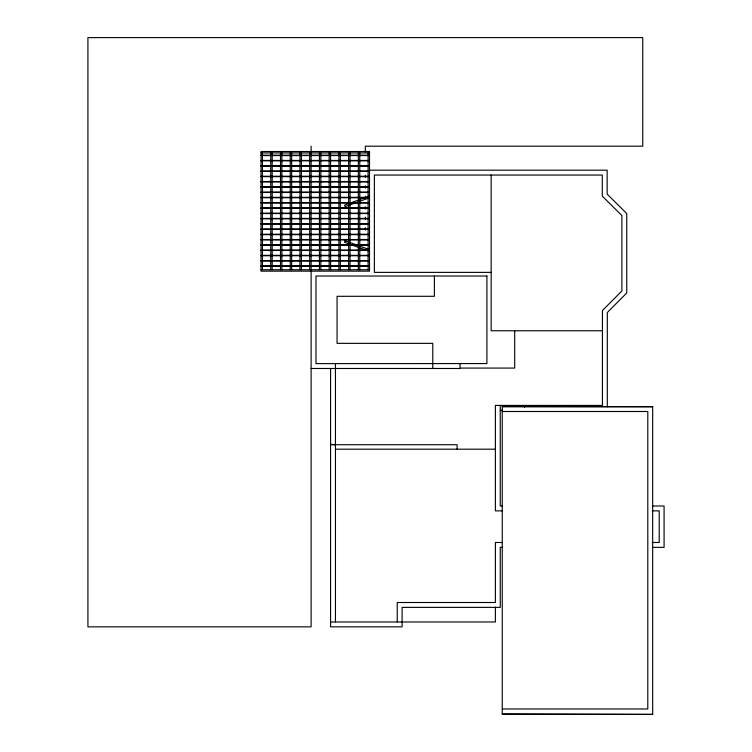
<?xml version="1.0" encoding="UTF-8"?>
<svg xmlns="http://www.w3.org/2000/svg" width="752" height="752" viewBox="0 0 752 752"><rect width="100%" height="100%" fill="white"/><g stroke="black" fill="none" stroke-linecap="round" stroke-linejoin="round"><path stroke-width="1.13" d="M261.029 152.938L369.514 152.938M261.029 155.175L369.514 155.175M261.029 155.57L369.514 155.57M261.029 160.439L369.514 160.439M261.029 160.843L369.514 160.843M261.029 165.713L369.514 165.713M261.029 166.107L369.514 166.107M369.514 170.178L607.155 170.178L607.155 194.101L626.745 213.512L626.745 292.979L607.306 312.531L607.306 406.813M261.029 170.986L369.514 170.986M261.029 171.381L369.514 171.381M261.029 176.259L369.514 176.259M261.029 176.654L369.514 176.654M261.029 181.533L369.514 181.533M261.029 181.928L369.514 181.928M261.029 186.806L369.514 186.806M261.029 187.201L369.514 187.201M261.029 192.08L369.514 192.08M261.029 192.474L369.514 192.474M261.029 197.344L368.348 197.344M261.029 197.748L366.008 197.748M261.029 202.617L369.514 202.617M261.029 203.012L352.011 203.012M354.352 203.012L369.514 203.012M261.029 207.89L369.514 207.89M261.029 208.285L369.514 208.285M261.029 213.164L369.514 213.164M261.029 213.559L369.514 213.559M261.029 218.437L369.514 218.437M261.029 218.832L369.514 218.832M261.029 223.711L369.514 223.711M261.029 224.105L369.514 224.105M261.029 228.984L369.514 228.984M261.029 229.379L369.514 229.379M261.029 234.248L369.514 234.248M261.029 234.652L369.514 234.652M261.029 239.521L369.514 239.521M261.029 239.916L369.514 239.916M261.029 244.795L369.514 244.795M261.029 245.19L369.514 245.19M261.029 250.068L368.348 250.068M261.029 250.463L368.348 250.463M261.029 255.342L369.514 255.342M261.029 255.736L369.514 255.736M261.029 260.615L369.514 260.615M261.029 261.01L369.514 261.01M261.029 265.879L369.514 265.879M261.029 266.283L369.514 266.283M261.029 269.733L369.514 269.733M491.169 272.374L374.374 272.374L374.374 175.047L602.286 175.047L602.286 196.131L621.885 215.542L621.885 290.968L602.446 310.529L602.446 405.422L495.38 405.422L495.38 510.862L502.402 510.862M602.446 330.767L491.169 330.767L491.169 175.047M311.112 368.48L460.045 368.48M502.251 406.616L652.67 406.616L652.67 714.4L502.251 714.381L502.251 406.616L652.67 406.813M500.249 410.291L502.562 410.291M502.251 411.504L647.801 411.504L647.801 708.967L502.251 708.967M330.579 444.723L457.103 444.723L457.103 449.188M335.448 449.188L495.38 449.188M502.59 505.993L500.249 505.993L500.249 405.422M652.379 505.993L664.082 505.993L664.082 547.362L652.332 547.362M652.191 510.862L659.213 510.862L659.213 542.493L652.191 542.493M502.402 542.493L495.38 542.493L495.38 602.512L397.244 602.512L397.244 621.979M502.59 547.362L500.249 547.362L500.249 607.381L402.104 607.381L402.104 626.848L330.579 626.848L330.579 368.48M330.579 621.979L495.38 621.979L495.38 607.09M502.251 713.836L652.67 714.4M330.579 444.319L335.448 444.723M524.576 405.422L524.576 407.368M514.697 330.767L514.697 368.076L460.045 368.076L460.045 363.564M434.393 276.022L434.393 296.297L337.065 296.297L337.065 343.344L432.776 343.344L432.776 368.48M368.095 152.938L368.095 269.733M365.331 152.007L365.331 146.179L642.744 146.179L642.744 37.6L87.918 37.6L87.918 626.848L311.112 626.848L311.112 270.889M365.331 175.31L365.331 177.632M365.331 185.791L365.331 188.122M365.331 196.272L365.331 198.603M365.331 206.762L365.331 209.084M365.331 217.243L365.331 219.575M365.331 227.724L365.331 230.056M359.776 152.938L359.776 269.733M358.356 152.938L358.356 269.733M350.047 152.938L350.047 269.733M348.627 152.938L348.627 269.733M340.308 152.938L340.308 269.733M338.889 152.938L338.889 269.733M335.448 363.62L335.448 621.979M330.579 152.938L330.579 269.733M329.16 152.938L329.16 269.733M320.85 152.938L320.85 269.733M319.431 152.938L319.431 269.733M311.112 146.179L311.112 152.007M311.112 152.938L311.112 269.733M309.692 152.938L309.692 269.733M301.383 152.938L301.383 269.733M299.963 152.938L299.963 269.733M291.644 152.938L291.644 269.733M290.225 152.938L290.225 269.733M281.915 152.938L281.915 269.733M280.496 152.938L280.496 269.733M272.186 152.938L272.186 269.733M270.767 152.938L270.767 269.733M262.448 152.938L262.448 269.733M345.121 240.781L344.566 242.313L368.959 251.187L369.514 249.664L345.121 240.781M368.959 196.225L344.566 205.108L345.121 206.631L369.514 197.757L368.959 196.225M369.514 151.519L261.029 151.519L261.029 271.152L369.514 271.152L369.514 151.519M486.911 276.022L315.981 276.022L315.981 363.62L486.911 363.564L486.911 276.022"/></g></svg>
